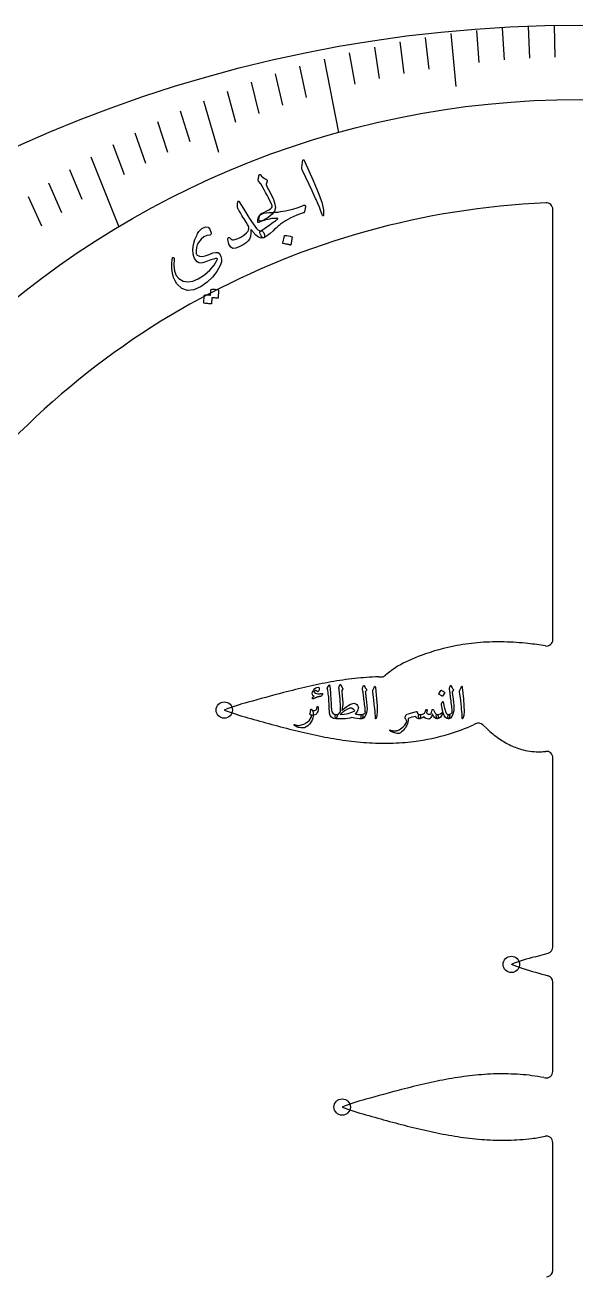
# Model space of a CAD drawing. Header units: millimetres. Extents: x -53 to 53, y -53 to 53.
# Drawn here: x -21.61 to -0.16, y 4.32 to 53.1 of the extents above; entities that cross this region are included whole.
import ezdxf

# ---------------------------------------------------------------- set-up
doc = ezdxf.new("R2010")
doc.units = ezdxf.units.MM
for name, color, linetype in [('CUT_INNER', 6, 'Continuous'), ('CUT_OUTER', 1, 'Continuous'), ('ENGRAVE', 7, 'Continuous'), ('ENGRAVE_FINE', 8, 'Continuous'), ('TEXT', 5, 'Continuous')]:
    doc.layers.add(name, color=color, linetype=linetype)

msp = doc.modelspace()

# ---------------------------------------------------------------- linework, layer by layer
at = {"layer": 'CUT_INNER'}
for points in [[(-1.062, 29.152), (-1.062, 45.919)], [(-7.851, 27.7), (-7.747, 27.7)], [(-4.074, 25.876), (-4.156, 25.835)], [(-3.623, 25.673), (-3.786, 25.832)], [(-1.062, 17.182), (-1.062, 24.551)], [(-1.753, 16.798), (-1.292, 16.928), (-1.246, 16.941)], [(-2.219, 16.332), (-2.671, 16.495), (-2.676, 16.497)], [(-1.062, 12.324), (-1.062, 15.812)], [(-1.413, 12.09), (-1.364, 12.079)], [(-1.062, 4.579), (-1.062, 9.557)], [(-1.309, 4.32), (-1.242, 4.339)]]:
    msp.add_lwpolyline(points, dxfattribs=at)
for centre, radius, start, end in [((0, 15.174), 31.023, 92.4594, 196.6831), ((-1.312, 45.919), 0.25, 0.0262, 94.3662), ((0, 0), 50.445, 122.3445, 268.502), ((0, 15.174), 37.926, 134.1073, 247.0609), ((-3.314, 20.845), 8.212, 100.4125, 110.4485), ((-3.246, 20.478), 8.586, 94.1994, 100.4139), ((-3.193, 19.699), 9.367, 88.5275, 94.178), ((-3.238, 18.084), 10.982, 83.6824, 88.5103), ((-3.108, 18.727), 10.329, 80.2144, 84.0075), ((-1.312, 29.152), 0.25, 260.8143, 360), ((-3.901, 22.362), 6.586, 110.2793, 119.1679), ((-3.88, 23.267), 5.824, 123.6888, 129.3637), ((-6.255, 8.245), 19.564, 100.1379, 102.9001), ((-7.243, 13.767), 13.955, 96.3039, 100.138), ((-7.572, 16.734), 10.97, 91.4569, 96.2954), ((-7.747, 27.949), 0.249, 269.9879, 314.1081), ((3.838, -31.878), 60.941, 104.62254, 105.97281), ((-3.641, -3.188), 31.292, 102.8919, 104.6338), ((-10.89, 18.889), 8.083, 104.6349, 111.5235), ((-10.893, 33.92), 8.074, 248.4746, 255.3614), ((5.869, 92.009), 68.531, 254.07583, 254.87856), ((-3.961, 25.653), 0.25, 45.7707, 116.9117), ((-0.987, 66.496), 42.114, 254.8284, 256.1236), ((-5.255, 49.194), 24.293, 256.1095, 258.3417), ((-6.865, 41.385), 16.319, 258.3377, 261.6286), ((-7.527, 33.474), 8.354, 277.2524, 286.979), ((-7.323, 32.82), 7.67, 286.9501, 294.3913), ((-0.785, 28.711), 4.157, 226.9367, 235.1354), ((-7.458, 37.363), 12.254, 261.6326, 265.9744), ((-7.615, 35.16), 10.045, 265.9873, 271.2557), ((-7.593, 34.01), 8.895, 271.276, 277.242), ((-1.311, 27.957), 3.238, 235.1673, 244.5377), ((-1.545, 27.47), 2.698, 244.5616, 255.6011), ((-1.616, 27.201), 2.42, 255.6575, 271.8883), ((-1.588, 26.606), 1.824, 271.6179, 277.8487), ((-1.312, 24.551), 0.25, 0, 96.1732), ((-1.312, 17.182), 0.25, 285.3298, 360), ((0.29, 8.978), 8.083, 104.6349, 111.5235), ((10.214, 57.833), 43.323, 253.3229, 254.6611), ((-1.312, 15.812), 0.25, 0, 74.6773), ((-2.982, 1.265), 10.97, 91.4569, 96.2954), ((-3.026, 2.875), 9.359, 85.7799, 91.4396), ((-2.972, 3.65), 8.583, 79.5382, 85.7585), ((-1.312, 12.324), 0.25, 257.9167, 0), ((0.949, -18.657), 31.292, 102.8919, 104.6338), ((-1.665, -7.223), 19.564, 100.1379, 102.9001), ((-2.652, -1.702), 13.955, 96.3039, 100.138), ((-6.3, 3.421), 8.083, 104.6349, 111.5235), ((8.428, -47.347), 60.941, 104.62254, 105.97281), ((-6.303, 18.451), 8.074, 248.4746, 255.3614), ((10.459, 76.541), 68.531, 254.07583, 254.87856), ((3.603, 51.028), 42.114, 254.8284, 256.1236), ((-0.665, 33.726), 24.293, 256.1095, 258.3417), ((-2.275, 25.916), 16.319, 258.3377, 261.6286), ((-2.868, 21.894), 12.254, 261.6326, 265.9744), ((-2.413, 14.644), 4.955, 276.1525, 282.2163), ((-1.312, 9.557), 0.25, 360, 102.0833), ((-3.025, 19.691), 10.045, 265.9873, 271.2557), ((-3.003, 18.541), 8.895, 271.276, 277.242), ((-1.312, 4.579), 0.25, 286.1719, 0)]:
    msp.add_arc(centre, radius, start, end, dxfattribs=at)
at = {"layer": 'CUT_OUTER'}
msp.add_circle((0, 0), 53.1, dxfattribs=at)
at = {"layer": 'ENGRAVE'}
for points in [[(-9.96, 51.769), (-9.411, 48.913)], [(-19.05, 47.968), (-17.967, 45.242)]]:
    msp.add_lwpolyline(points, dxfattribs=at)
for centre, radius in [((0, 15.174), 35.027), ((-13.856, 26.409), 0.319), ((-2.677, 16.497), 0.319), ((-9.266, 10.94), 0.319)]:
    msp.add_circle(centre, radius, dxfattribs=at)
at = {"layer": 'ENGRAVE_FINE'}
for points in [[(-5.037, 52.764), (-4.84, 50.701)], [(-4.035, 52.885), (-3.941, 51.645)], [(-3.03, 52.979), (-2.959, 51.738)], [(-2.021, 53.046), (-1.974, 51.804)], [(-1.011, 53.087), (-0.987, 51.844)], [(-8.012, 52.244), (-7.823, 51.014)], [(-7.026, 52.444), (-6.861, 51.21)], [(-6.034, 52.617), (-5.893, 51.381)], [(-8.99, 52.019), (-8.778, 50.792)], [(-10.921, 51.493), (-10.663, 50.274)], [(-12.814, 50.87), (-12.509, 49.659)], [(-11.873, 51.194), (-11.591, 49.978)], [(-13.745, 50.522), (-13.416, 49.316)], [(-15.568, 49.758), (-15.194, 48.563)], [(-14.663, 50.151), (-14.078, 48.15)], [(-16.46, 49.342), (-16.064, 48.153)], [(-17.338, 48.905), (-16.919, 47.723)], [(-18.202, 48.447), (-17.76, 47.272)], [(-19.883, 47.47), (-19.397, 46.31)], [(-20.699, 46.953), (-20.191, 45.801)], [(-21.499, 46.418), (-20.969, 45.274)]]:
    msp.add_lwpolyline(points, dxfattribs=at)
at = {"layer": 'TEXT'}
for points in [[(-10.815, 47.757), (-10.802, 47.826), (-10.783, 47.855), (-10.758, 47.844), (-10.727, 47.793), (-10.396, 47.04), (-10.197, 46.577), (-10.063, 46.199), (-9.994, 45.905), (-9.989, 45.697), (-9.995, 45.678), (-10.001, 45.667), (-10.009, 45.663), (-10.017, 45.667), (-10.026, 45.675), (-10.034, 45.685), (-10.041, 45.7), (-10.047, 45.717), (-10.093, 45.854), (-10.147, 45.998), (-10.21, 46.148), (-10.283, 46.304), (-10.301, 46.345), (-10.352, 46.456), (-10.434, 46.635), (-10.55, 46.884), (-10.813, 47.434), (-10.825, 47.463), (-10.833, 47.492), (-10.837, 47.52), (-10.836, 47.546)], [(-12.003, 46.094), (-12.045, 46.181), (-12.09, 46.272), (-12.138, 46.367), (-12.19, 46.466), (-12.245, 46.57), (-12.304, 46.678), (-12.368, 46.791), (-12.435, 46.908), (-12.524, 47.021), (-12.531, 47.037), (-12.535, 47.054), (-12.537, 47.071), (-12.535, 47.088), (-12.534, 47.097), (-12.532, 47.109), (-12.529, 47.124), (-12.525, 47.142), (-12.52, 47.164), (-12.515, 47.188), (-12.509, 47.216), (-12.504, 47.247), (-12.501, 47.258), (-12.497, 47.266), (-12.49, 47.273), (-12.482, 47.278), (-12.473, 47.279), (-12.465, 47.277), (-12.457, 47.271), (-12.449, 47.261), (-12.403, 47.209), (-12.348, 47.162), (-12.286, 47.12), (-12.215, 47.083), (-12.197, 47.072), (-12.186, 47.059), (-12.183, 47.042), (-12.188, 47.022), (-12.221, 46.905), (-12.223, 46.892), (-12.22, 46.876), (-12.215, 46.858), (-12.206, 46.836), (-12.053, 46.545), (-11.944, 46.305), (-11.881, 46.117), (-11.862, 45.981), (-11.894, 45.852), (-11.988, 45.727), (-12.143, 45.605), (-12.359, 45.486), (-12.444, 45.456), (-12.496, 45.465), (-12.515, 45.514), (-12.5, 45.601), (-12.496, 45.613), (-12.492, 45.626), (-12.489, 45.637), (-12.485, 45.649), (-12.482, 45.66), (-12.478, 45.671), (-12.475, 45.682), (-12.472, 45.692), (-12.462, 45.713), (-12.448, 45.732), (-12.429, 45.747), (-12.405, 45.759), (-12.294, 45.808), (-12.198, 45.855), (-12.116, 45.9), (-12.05, 45.944), (-12.015, 45.975), (-11.995, 46.011), (-11.992, 46.05), (-12.003, 46.094)], [(-12.435, 45.086), (-12.408, 45.084), (-12.384, 45.075), (-12.361, 45.057), (-12.341, 45.031), (-12.32, 44.997), (-12.304, 44.963), (-12.293, 44.928), (-12.287, 44.894), (-12.287, 44.862), (-12.292, 44.838), (-12.303, 44.82), (-12.319, 44.808), (-12.421, 44.796), (-12.523, 44.829), (-12.626, 44.907), (-12.731, 45.03), (-12.747, 45.052), (-12.761, 45.071), (-12.773, 45.087), (-12.783, 45.1), (-12.79, 45.111), (-12.796, 45.118), (-12.799, 45.123), (-12.8, 45.124), (-12.809, 45.131), (-12.814, 45.132), (-12.817, 45.126), (-12.817, 45.113), (-12.818, 44.973), (-12.836, 44.856), (-12.871, 44.761), (-12.922, 44.689), (-13.008, 44.613), (-13.117, 44.541), (-13.248, 44.473), (-13.401, 44.409), (-13.517, 44.394), (-13.607, 44.445), (-13.673, 44.562), (-13.713, 44.746), (-13.714, 44.77), (-13.711, 44.79), (-13.703, 44.805), (-13.691, 44.816), (-13.676, 44.821), (-13.661, 44.819), (-13.646, 44.811), (-13.63, 44.796), (-13.597, 44.764), (-13.564, 44.743), (-13.533, 44.732), (-13.502, 44.733), (-13.35, 44.776), (-13.213, 44.835), (-13.091, 44.909), (-12.986, 45), (-12.945, 45.051), (-12.917, 45.108), (-12.904, 45.171), (-12.904, 45.239), (-12.917, 45.266), (-12.952, 45.327), (-13.009, 45.421), (-13.088, 45.549), (-13.13, 45.618), (-13.168, 45.68), (-13.201, 45.736), (-13.23, 45.784), (-13.255, 45.826), (-13.276, 45.861), (-13.293, 45.887), (-13.306, 45.907), (-13.322, 45.937), (-13.334, 45.965), (-13.34, 45.991), (-13.341, 46.015), (-13.34, 46.045), (-13.339, 46.074), (-13.337, 46.1), (-13.336, 46.124), (-13.335, 46.147), (-13.335, 46.166), (-13.334, 46.184), (-13.335, 46.2), (-13.334, 46.212), (-13.33, 46.223), (-13.322, 46.23), (-13.312, 46.235), (-13.299, 46.235), (-13.288, 46.232), (-13.278, 46.226), (-13.271, 46.216), (-13.184, 46.067), (-13.101, 45.927), (-13.021, 45.795), (-12.944, 45.671), (-12.87, 45.556), (-12.8, 45.449), (-12.733, 45.35), (-12.669, 45.259), (-12.604, 45.177), (-12.544, 45.121), (-12.487, 45.09), (-12.435, 45.086)], [(-12.12, 45.79), (-12.034, 45.792), (-11.945, 45.796), (-11.855, 45.804), (-11.762, 45.815), (-11.667, 45.829), (-11.571, 45.846), (-11.473, 45.865), (-11.374, 45.887), (-11.183, 45.932), (-11.017, 45.978), (-10.875, 46.026), (-10.757, 46.076), (-10.744, 46.081), (-10.732, 46.081), (-10.721, 46.078), (-10.712, 46.071), (-10.705, 46.06), (-10.7, 46.049), (-10.698, 46.036), (-10.699, 46.022), (-10.735, 45.822), (-10.739, 45.806), (-10.748, 45.793), (-10.761, 45.784), (-10.779, 45.778), (-11.03, 45.694), (-11.262, 45.592), (-11.475, 45.472), (-11.67, 45.335), (-11.68, 45.328), (-11.698, 45.313), (-11.723, 45.292), (-11.755, 45.264), (-11.795, 45.23), (-11.841, 45.189), (-11.894, 45.141), (-11.954, 45.087), (-12.071, 44.983), (-12.171, 44.902), (-12.254, 44.844), (-12.319, 44.808), (-12.34, 44.808), (-12.364, 44.821), (-12.392, 44.847), (-12.424, 44.888), (-12.462, 44.959), (-12.476, 45.016), (-12.466, 45.059), (-12.432, 45.087), (-12.374, 45.118), (-12.295, 45.169), (-12.193, 45.239), (-12.069, 45.329), (-12.006, 45.374), (-11.951, 45.414), (-11.904, 45.448), (-11.865, 45.476), (-11.834, 45.499), (-11.81, 45.516), (-11.796, 45.527), (-11.789, 45.533), (-11.787, 45.535), (-11.784, 45.538), (-11.783, 45.539), (-11.781, 45.541), (-11.78, 45.542), (-11.779, 45.543), (-11.777, 45.544), (-11.776, 45.545), (-11.768, 45.553), (-11.766, 45.559), (-11.77, 45.563), (-11.78, 45.565), (-11.821, 45.568), (-11.864, 45.568), (-11.909, 45.567), (-11.954, 45.563), (-12.002, 45.557), (-12.05, 45.55), (-12.101, 45.54), (-12.153, 45.529), (-12.203, 45.517), (-12.253, 45.504), (-12.301, 45.49), (-12.349, 45.475), (-12.395, 45.459), (-12.439, 45.442), (-12.48, 45.424), (-12.52, 45.405), (-12.532, 45.402), (-12.54, 45.403), (-12.547, 45.408), (-12.551, 45.417), (-12.553, 45.436), (-12.553, 45.455), (-12.552, 45.474), (-12.55, 45.494), (-12.547, 45.513), (-12.543, 45.534), (-12.539, 45.555), (-12.533, 45.577), (-12.52, 45.619), (-12.504, 45.655), (-12.484, 45.683), (-12.462, 45.703), (-12.398, 45.739), (-12.32, 45.766), (-12.227, 45.783), (-12.12, 45.79)], [(-14.424, 44.916), (-14.539, 44.9), (-14.649, 44.848), (-14.755, 44.758), (-14.856, 44.632), (-14.909, 44.532), (-14.944, 44.428), (-14.957, 44.32), (-14.952, 44.208), (-14.947, 44.187), (-14.937, 44.168), (-14.924, 44.15), (-14.906, 44.133), (-14.827, 44.094), (-14.723, 44.086), (-14.597, 44.11), (-14.446, 44.164), (-14.298, 44.219), (-14.182, 44.242), (-14.099, 44.233), (-14.048, 44.192), (-13.992, 44.084), (-13.966, 43.976), (-13.969, 43.869), (-14.002, 43.762), (-14.143, 43.502), (-14.315, 43.276), (-14.519, 43.08), (-14.755, 42.916), (-15.041, 42.788), (-15.293, 42.761), (-15.513, 42.836), (-15.702, 43.014), (-15.773, 43.13), (-15.829, 43.268), (-15.869, 43.429), (-15.894, 43.611), (-15.896, 43.664), (-15.898, 43.716), (-15.897, 43.767), (-15.896, 43.816), (-15.893, 43.865), (-15.888, 43.913), (-15.881, 43.961), (-15.873, 44.008), (-15.867, 44.029), (-15.857, 44.042), (-15.845, 44.045), (-15.829, 44.04), (-15.817, 44.03), (-15.808, 44.017), (-15.804, 44.003), (-15.803, 43.986), (-15.817, 43.725), (-15.791, 43.512), (-15.726, 43.344), (-15.624, 43.222), (-15.46, 43.125), (-15.281, 43.091), (-15.087, 43.12), (-14.876, 43.211), (-14.627, 43.368), (-14.42, 43.544), (-14.254, 43.74), (-14.13, 43.956), (-14.124, 43.972), (-14.125, 43.984), (-14.133, 43.993), (-14.147, 43.999), (-14.197, 43.999), (-14.273, 43.982), (-14.377, 43.947), (-14.509, 43.894), (-14.646, 43.844), (-14.759, 43.824), (-14.849, 43.834), (-14.916, 43.872), (-14.969, 43.932), (-15.011, 44.001), (-15.043, 44.08), (-15.063, 44.169), (-15.077, 44.357), (-15.057, 44.547), (-15.005, 44.738), (-14.918, 44.929), (-14.893, 44.977), (-14.867, 45.02), (-14.841, 45.059), (-14.813, 45.093), (-14.786, 45.123), (-14.758, 45.15), (-14.73, 45.172), (-14.701, 45.19), (-14.579, 45.236), (-14.483, 45.22), (-14.414, 45.143), (-14.37, 45.005), (-14.367, 44.964), (-14.376, 44.935), (-14.395, 44.919), (-14.424, 44.916)], [(-11.514, 44.887), (-11.511, 44.892), (-11.507, 44.897), (-11.501, 44.9), (-11.492, 44.903), (-11.423, 44.901), (-11.356, 44.892), (-11.291, 44.877), (-11.226, 44.854), (-11.219, 44.85), (-11.215, 44.844), (-11.213, 44.838), (-11.214, 44.83), (-11.265, 44.539), (-11.268, 44.531), (-11.274, 44.527), (-11.284, 44.527), (-11.296, 44.531), (-11.307, 44.534), (-11.324, 44.538), (-11.347, 44.543), (-11.376, 44.55), (-11.412, 44.558), (-11.454, 44.566), (-11.503, 44.576), (-11.56, 44.586), (-11.568, 44.588), (-11.572, 44.592), (-11.574, 44.596), (-11.573, 44.602)], [(-14.378, 42.782), (-14.377, 42.787), (-14.373, 42.792), (-14.367, 42.796), (-14.359, 42.8), (-14.325, 42.803), (-14.292, 42.805), (-14.259, 42.805), (-14.227, 42.804), (-14.195, 42.801), (-14.162, 42.796), (-14.129, 42.789), (-14.096, 42.781), (-14.088, 42.777), (-14.083, 42.772), (-14.08, 42.764), (-14.079, 42.756), (-14.098, 42.461), (-14.1, 42.456), (-14.105, 42.453), (-14.114, 42.452), (-14.126, 42.454), (-14.135, 42.456), (-14.149, 42.458), (-14.168, 42.461), (-14.191, 42.463), (-14.22, 42.466), (-14.254, 42.468), (-14.294, 42.471), (-14.339, 42.474), (-14.352, 42.245), (-14.354, 42.237), (-14.36, 42.232), (-14.369, 42.231), (-14.382, 42.233), (-14.393, 42.235), (-14.41, 42.237), (-14.433, 42.24), (-14.462, 42.243), (-14.497, 42.247), (-14.54, 42.251), (-14.589, 42.255), (-14.645, 42.259), (-14.651, 42.261), (-14.656, 42.264), (-14.658, 42.269), (-14.657, 42.275), (-14.636, 42.563), (-14.635, 42.568), (-14.631, 42.573), (-14.625, 42.577), (-14.617, 42.581), (-14.589, 42.585), (-14.562, 42.588), (-14.534, 42.589), (-14.506, 42.588), (-14.479, 42.586), (-14.451, 42.583), (-14.424, 42.578), (-14.397, 42.572)], [(-9.778, 27.38), (-9.775, 27.385), (-9.771, 27.389), (-9.768, 27.39), (-9.766, 27.39), (-9.761, 27.388), (-9.757, 27.381), (-9.754, 27.369), (-9.751, 27.352), (-9.736, 27.216), (-9.724, 27.091), (-9.714, 26.976), (-9.707, 26.87), (-9.703, 26.781), (-9.699, 26.7), (-9.695, 26.629), (-9.692, 26.567), (-9.689, 26.514), (-9.687, 26.471), (-9.685, 26.437), (-9.684, 26.412), (-9.668, 26.338), (-9.632, 26.284), (-9.577, 26.249), (-9.502, 26.234), (-9.481, 26.229), (-9.468, 26.216), (-9.462, 26.196), (-9.464, 26.169), (-9.472, 26.126), (-9.482, 26.095), (-9.491, 26.077), (-9.502, 26.071), (-9.607, 26.084), (-9.685, 26.126), (-9.735, 26.195), (-9.757, 26.292), (-9.76, 26.339), (-9.763, 26.385), (-9.766, 26.432), (-9.768, 26.479), (-9.771, 26.526), (-9.773, 26.573), (-9.775, 26.62), (-9.777, 26.667), (-9.78, 26.757), (-9.785, 26.838), (-9.791, 26.91), (-9.798, 26.973), (-9.807, 27.034), (-9.817, 27.098), (-9.829, 27.167), (-9.842, 27.239), (-9.844, 27.253), (-9.843, 27.265), (-9.841, 27.275), (-9.836, 27.285)], [(-8.895, 26.114), (-8.968, 26.094), (-9.05, 26.08), (-9.142, 26.071), (-9.244, 26.067), (-9.295, 26.066), (-9.34, 26.066), (-9.381, 26.066), (-9.416, 26.067), (-9.445, 26.068), (-9.47, 26.069), (-9.488, 26.07), (-9.502, 26.071), (-9.509, 26.075), (-9.516, 26.083), (-9.523, 26.096), (-9.529, 26.112), (-9.542, 26.164), (-9.541, 26.201), (-9.528, 26.224), (-9.502, 26.234), (-9.424, 26.236), (-9.324, 26.343), (-9.324, 26.433), (-9.326, 26.527), (-9.33, 26.625), (-9.337, 26.729), (-9.345, 26.836), (-9.355, 26.948), (-9.368, 27.064), (-9.382, 27.185), (-9.384, 27.202), (-9.385, 27.218), (-9.387, 27.231), (-9.388, 27.243), (-9.39, 27.253), (-9.391, 27.261), (-9.393, 27.268), (-9.395, 27.272), (-9.395, 27.29), (-9.387, 27.316), (-9.373, 27.351), (-9.351, 27.396), (-9.348, 27.401), (-9.345, 27.404), (-9.341, 27.406), (-9.337, 27.407), (-9.332, 27.406), (-9.328, 27.404), (-9.325, 27.4), (-9.322, 27.394), (-9.303, 27.349), (-9.284, 27.311), (-9.265, 27.28), (-9.246, 27.258), (-9.238, 27.247), (-9.235, 27.236), (-9.238, 27.224), (-9.246, 27.21), (-9.277, 27.17), (-9.28, 27.164), (-9.283, 27.155), (-9.283, 27.144), (-9.282, 27.13), (-9.262, 26.959), (-9.249, 26.814), (-9.243, 26.697), (-9.244, 26.607), (-9.245, 26.591), (-9.248, 26.572), (-9.251, 26.549), (-9.255, 26.524), (-9.26, 26.496), (-9.265, 26.465), (-9.271, 26.431), (-9.278, 26.394), (-9.174, 26.479), (-9.083, 26.547), (-9.007, 26.598), (-8.946, 26.632), (-8.892, 26.654), (-8.846, 26.667), (-8.808, 26.672), (-8.777, 26.667), (-8.736, 26.65), (-8.7, 26.623), (-8.668, 26.585), (-8.64, 26.538), (-8.637, 26.528), (-8.635, 26.516), (-8.635, 26.502), (-8.637, 26.485), (-8.654, 26.418), (-8.68, 26.358), (-8.716, 26.305), (-8.76, 26.258), (-8.726, 26.25), (-8.692, 26.243), (-8.659, 26.237), (-8.626, 26.233), (-8.593, 26.231), (-8.561, 26.23), (-8.53, 26.231), (-8.498, 26.234), (-8.487, 26.233), (-8.478, 26.228), (-8.471, 26.217), (-8.466, 26.201), (-8.46, 26.169), (-8.458, 26.141), (-8.461, 26.119), (-8.468, 26.102), (-8.477, 26.088), (-8.485, 26.078), (-8.492, 26.073), (-8.498, 26.071), (-8.59, 26.068), (-8.687, 26.074), (-8.788, 26.09), (-8.895, 26.114)], [(-8.471, 27.27), (-8.459, 27.3), (-8.449, 27.324), (-8.443, 27.341), (-8.438, 27.352), (-8.435, 27.359), (-8.431, 27.364), (-8.426, 27.367), (-8.42, 27.369), (-8.414, 27.367), (-8.408, 27.364), (-8.404, 27.358), (-8.4, 27.35), (-8.385, 27.311), (-8.367, 27.276), (-8.346, 27.245), (-8.322, 27.218), (-8.316, 27.209), (-8.314, 27.199), (-8.316, 27.188), (-8.324, 27.176), (-8.364, 27.119), (-8.361, 27.094), (-8.358, 27.07), (-8.356, 27.045), (-8.353, 27.021), (-8.35, 26.998), (-8.348, 26.975), (-8.345, 26.953), (-8.342, 26.93), (-8.317, 26.726), (-8.302, 26.567), (-8.296, 26.452), (-8.3, 26.381), (-8.335, 26.254), (-8.38, 26.159), (-8.435, 26.098), (-8.5, 26.071), (-8.502, 26.071), (-8.504, 26.071), (-8.506, 26.071), (-8.508, 26.071), (-8.518, 26.081), (-8.525, 26.104), (-8.528, 26.141), (-8.528, 26.191), (-8.526, 26.209), (-8.521, 26.222), (-8.512, 26.231), (-8.5, 26.234), (-8.454, 26.243), (-8.416, 26.26), (-8.385, 26.284), (-8.362, 26.316), (-8.364, 26.354), (-8.367, 26.397), (-8.37, 26.446), (-8.376, 26.5), (-8.382, 26.558), (-8.39, 26.622), (-8.398, 26.69), (-8.408, 26.763), (-8.416, 26.835), (-8.424, 26.899), (-8.432, 26.957), (-8.438, 27.007), (-8.444, 27.049), (-8.449, 27.085), (-8.453, 27.113), (-8.455, 27.134), (-8.473, 27.238), (-8.474, 27.248), (-8.473, 27.257), (-8.473, 27.264), (-8.471, 27.27)], [(-8.02, 27.289), (-8.003, 27.322), (-7.989, 27.334), (-7.979, 27.324), (-7.971, 27.292), (-7.929, 26.847), (-7.905, 26.573), (-7.899, 26.355), (-7.913, 26.192), (-7.946, 26.083), (-7.952, 26.074), (-7.957, 26.07), (-7.962, 26.069), (-7.966, 26.072), (-7.969, 26.078), (-7.971, 26.085), (-7.973, 26.093), (-7.973, 26.103), (-7.973, 26.182), (-7.977, 26.265), (-7.984, 26.354), (-7.995, 26.447), (-7.997, 26.471), (-8.005, 26.537), (-8.016, 26.644), (-8.033, 26.792), (-8.073, 27.121), (-8.074, 27.139), (-8.073, 27.155), (-8.07, 27.17), (-8.066, 27.183)], [(-5.088, 27.27), (-5.076, 27.3), (-5.066, 27.324), (-5.059, 27.341), (-5.055, 27.352), (-5.052, 27.359), (-5.048, 27.364), (-5.043, 27.367), (-5.037, 27.369), (-5.031, 27.367), (-5.025, 27.364), (-5.021, 27.358), (-5.017, 27.35), (-5.002, 27.311), (-4.984, 27.276), (-4.963, 27.245), (-4.939, 27.218), (-4.932, 27.209), (-4.931, 27.199), (-4.933, 27.188), (-4.941, 27.176), (-4.981, 27.119), (-4.978, 27.094), (-4.976, 27.07), (-4.973, 27.045), (-4.97, 27.021), (-4.967, 26.998), (-4.965, 26.975), (-4.962, 26.953), (-4.959, 26.93), (-4.934, 26.726), (-4.919, 26.567), (-4.913, 26.452), (-4.917, 26.381), (-4.952, 26.254), (-4.996, 26.159), (-5.052, 26.098), (-5.117, 26.071), (-5.119, 26.071), (-5.121, 26.071), (-5.123, 26.071), (-5.125, 26.071), (-5.135, 26.081), (-5.142, 26.104), (-5.145, 26.141), (-5.144, 26.191), (-5.143, 26.209), (-5.138, 26.222), (-5.129, 26.231), (-5.117, 26.234), (-5.071, 26.243), (-5.033, 26.26), (-5.002, 26.284), (-4.979, 26.316), (-4.981, 26.354), (-4.983, 26.397), (-4.987, 26.446), (-4.993, 26.5), (-4.999, 26.558), (-5.007, 26.622), (-5.015, 26.69), (-5.024, 26.763), (-5.033, 26.835), (-5.041, 26.899), (-5.049, 26.957), (-5.055, 27.007), (-5.061, 27.049), (-5.066, 27.085), (-5.069, 27.113), (-5.072, 27.134), (-5.09, 27.238), (-5.09, 27.248), (-5.09, 27.257), (-5.09, 27.264), (-5.088, 27.27)], [(-4.637, 27.289), (-4.62, 27.322), (-4.606, 27.334), (-4.595, 27.324), (-4.588, 27.292), (-4.546, 26.847), (-4.521, 26.573), (-4.516, 26.355), (-4.53, 26.192), (-4.563, 26.083), (-4.569, 26.074), (-4.574, 26.07), (-4.579, 26.069), (-4.583, 26.072), (-4.586, 26.078), (-4.588, 26.085), (-4.59, 26.093), (-4.59, 26.103), (-4.59, 26.182), (-4.594, 26.265), (-4.601, 26.354), (-4.612, 26.447), (-4.614, 26.471), (-4.621, 26.537), (-4.633, 26.644), (-4.65, 26.792), (-4.69, 27.121), (-4.691, 27.139), (-4.69, 27.155), (-4.687, 27.17), (-4.683, 27.183)], [(-10.095, 26.943), (-10.118, 26.939), (-10.14, 26.934), (-10.161, 26.931), (-10.179, 26.927), (-10.196, 26.923), (-10.211, 26.919), (-10.224, 26.916), (-10.235, 26.912), (-10.246, 26.908), (-10.259, 26.903), (-10.275, 26.897), (-10.293, 26.89), (-10.313, 26.881), (-10.335, 26.872), (-10.36, 26.861), (-10.387, 26.849), (-10.398, 26.845), (-10.408, 26.845), (-10.416, 26.849), (-10.422, 26.856), (-10.426, 26.874), (-10.415, 26.895), (-10.39, 26.918), (-10.351, 26.945), (-10.381, 26.962), (-10.404, 26.98), (-10.419, 27), (-10.427, 27.021), (-10.429, 27.061), (-10.419, 27.105), (-10.398, 27.151), (-10.366, 27.201), (-10.327, 27.246), (-10.287, 27.277), (-10.246, 27.294), (-10.204, 27.298), (-10.18, 27.292), (-10.164, 27.279), (-10.156, 27.261), (-10.155, 27.236), (-10.159, 27.209), (-10.165, 27.184), (-10.175, 27.162), (-10.187, 27.141), (-10.2, 27.127), (-10.211, 27.121), (-10.221, 27.123), (-10.231, 27.132), (-10.242, 27.147), (-10.255, 27.157), (-10.269, 27.164), (-10.286, 27.167), (-10.303, 27.167), (-10.318, 27.163), (-10.331, 27.156), (-10.342, 27.145), (-10.35, 27.132), (-10.352, 27.119), (-10.349, 27.108), (-10.34, 27.098), (-10.306, 27.073), (-10.265, 27.055), (-10.217, 27.043), (-10.162, 27.038), (-10.157, 27.038), (-10.152, 27.038), (-10.146, 27.039), (-10.139, 27.04), (-10.132, 27.042), (-10.124, 27.043), (-10.116, 27.045), (-10.107, 27.047), (-10.098, 27.049), (-10.089, 27.05), (-10.082, 27.052), (-10.075, 27.053), (-10.069, 27.054), (-10.063, 27.055), (-10.059, 27.056), (-10.055, 27.056), (-10.047, 27.055), (-10.041, 27.053), (-10.036, 27.049), (-10.033, 27.043), (-10.031, 27.038), (-10.03, 27.033), (-10.03, 27.028), (-10.031, 27.023), (-10.049, 26.99), (-10.065, 26.966), (-10.08, 26.95), (-10.095, 26.943)], [(-5.417, 27.174), (-5.415, 27.176), (-5.412, 27.178), (-5.408, 27.178), (-5.403, 27.178), (-5.367, 27.163), (-5.334, 27.146), (-5.303, 27.125), (-5.274, 27.101), (-5.271, 27.098), (-5.269, 27.094), (-5.27, 27.09), (-5.272, 27.087), (-5.357, 26.949), (-5.36, 26.945), (-5.364, 26.945), (-5.37, 26.946), (-5.375, 26.95), (-5.38, 26.954), (-5.389, 26.959), (-5.4, 26.967), (-5.414, 26.976), (-5.431, 26.987), (-5.451, 27), (-5.475, 27.014), (-5.503, 27.03), (-5.506, 27.033), (-5.508, 27.036), (-5.508, 27.039), (-5.506, 27.041)], [(-10.455, 26.427), (-10.434, 26.4), (-10.418, 26.373), (-10.406, 26.346), (-10.398, 26.32), (-10.394, 26.291), (-10.392, 26.258), (-10.392, 26.219), (-10.395, 26.174), (-10.41, 26.09), (-10.44, 26.01), (-10.483, 25.933), (-10.542, 25.86), (-10.606, 25.797), (-10.667, 25.751), (-10.726, 25.722), (-10.782, 25.711), (-10.872, 25.714), (-10.96, 25.731), (-11.044, 25.761), (-11.125, 25.805), (-11.131, 25.809), (-11.135, 25.813), (-11.138, 25.817), (-11.14, 25.822), (-11.14, 25.827), (-11.139, 25.831), (-11.137, 25.835), (-11.134, 25.838), (-11.13, 25.84), (-11.125, 25.841), (-11.12, 25.84), (-11.114, 25.838), (-11.084, 25.829), (-11.055, 25.823), (-11.027, 25.817), (-11.001, 25.813), (-10.976, 25.811), (-10.951, 25.81), (-10.928, 25.811), (-10.905, 25.814), (-10.759, 25.856), (-10.636, 25.925), (-10.535, 26.021), (-10.456, 26.145), (-10.456, 26.149), (-10.455, 26.155), (-10.455, 26.163), (-10.455, 26.174), (-10.457, 26.183), (-10.466, 26.193), (-10.481, 26.205), (-10.502, 26.22), (-10.511, 26.231), (-10.516, 26.244), (-10.518, 26.26), (-10.516, 26.278), (-10.489, 26.416), (-10.483, 26.434), (-10.476, 26.441), (-10.466, 26.439), (-10.455, 26.427)], [(-10.227, 26.549), (-10.219, 26.547), (-10.212, 26.543), (-10.208, 26.536), (-10.206, 26.527), (-10.202, 26.463), (-10.205, 26.406), (-10.215, 26.354), (-10.233, 26.309), (-10.258, 26.27), (-10.29, 26.241), (-10.33, 26.219), (-10.378, 26.207), (-10.412, 26.203), (-10.444, 26.204), (-10.474, 26.209), (-10.502, 26.22), (-10.512, 26.227), (-10.517, 26.24), (-10.519, 26.256), (-10.516, 26.278), (-10.489, 26.416), (-10.487, 26.426), (-10.484, 26.434), (-10.481, 26.439), (-10.476, 26.441), (-10.472, 26.441), (-10.467, 26.439), (-10.462, 26.434), (-10.456, 26.427), (-10.443, 26.411), (-10.425, 26.4), (-10.404, 26.391), (-10.378, 26.387), (-10.352, 26.387), (-10.327, 26.391), (-10.305, 26.401), (-10.284, 26.416), (-10.266, 26.436), (-10.253, 26.461), (-10.246, 26.491), (-10.245, 26.525), (-10.244, 26.535), (-10.241, 26.543), (-10.235, 26.547), (-10.227, 26.549)], [(-8.835, 26.447), (-8.898, 26.476), (-8.972, 26.476), (-9.057, 26.448), (-9.153, 26.392), (-9.178, 26.375), (-9.203, 26.356), (-9.227, 26.337), (-9.25, 26.318), (-9.273, 26.298), (-9.295, 26.277), (-9.317, 26.257), (-9.338, 26.236), (-9.181, 26.252), (-9.033, 26.28), (-8.895, 26.323), (-8.768, 26.378), (-8.779, 26.394), (-8.793, 26.411), (-8.812, 26.429), (-8.835, 26.447)], [(-6.248, 26.071), (-6.277, 26.072), (-6.302, 26.076), (-6.325, 26.082), (-6.344, 26.091), (-6.353, 26.096), (-6.361, 26.102), (-6.369, 26.108), (-6.376, 26.116), (-6.383, 26.124), (-6.389, 26.133), (-6.396, 26.143), (-6.402, 26.152), (-6.478, 26.141), (-6.548, 26.127), (-6.611, 26.11), (-6.668, 26.091), (-6.68, 26.084), (-6.688, 26.075), (-6.694, 26.063), (-6.695, 26.049), (-6.7, 25.991), (-6.708, 25.937), (-6.72, 25.89), (-6.735, 25.847), (-6.75, 25.814), (-6.767, 25.781), (-6.785, 25.749), (-6.805, 25.718), (-6.826, 25.688), (-6.849, 25.658), (-6.873, 25.629), (-6.899, 25.602), (-6.949, 25.555), (-6.997, 25.521), (-7.042, 25.501), (-7.086, 25.494), (-7.128, 25.497), (-7.172, 25.504), (-7.218, 25.516), (-7.266, 25.532), (-7.29, 25.542), (-7.311, 25.552), (-7.33, 25.561), (-7.348, 25.57), (-7.363, 25.578), (-7.377, 25.586), (-7.389, 25.593), (-7.399, 25.6), (-7.405, 25.605), (-7.408, 25.612), (-7.409, 25.618), (-7.408, 25.625), (-7.404, 25.631), (-7.399, 25.634), (-7.391, 25.634), (-7.382, 25.631), (-7.347, 25.618), (-7.315, 25.608), (-7.286, 25.602), (-7.261, 25.6), (-7.247, 25.599), (-7.234, 25.599), (-7.219, 25.599), (-7.203, 25.6), (-7.187, 25.601), (-7.17, 25.602), (-7.152, 25.605), (-7.133, 25.607), (-7.094, 25.618), (-7.048, 25.64), (-6.996, 25.672), (-6.937, 25.716), (-6.879, 25.768), (-6.829, 25.824), (-6.787, 25.886), (-6.753, 25.952), (-6.752, 25.955), (-6.752, 25.958), (-6.752, 25.961), (-6.753, 25.963), (-6.764, 25.999), (-6.776, 26.031), (-6.791, 26.059), (-6.808, 26.083), (-6.813, 26.099), (-6.809, 26.127), (-6.796, 26.166), (-6.775, 26.218), (-6.769, 26.228), (-6.761, 26.236), (-6.752, 26.242), (-6.741, 26.247), (-6.693, 26.262), (-6.646, 26.276), (-6.599, 26.29), (-6.553, 26.303), (-6.508, 26.316), (-6.463, 26.327), (-6.418, 26.337), (-6.373, 26.347), (-6.363, 26.348), (-6.354, 26.346), (-6.348, 26.341), (-6.344, 26.332), (-6.341, 26.313), (-6.335, 26.296), (-6.328, 26.28), (-6.319, 26.267), (-6.307, 26.256), (-6.291, 26.247), (-6.271, 26.24), (-6.248, 26.234), (-6.236, 26.229), (-6.227, 26.22), (-6.22, 26.207), (-6.215, 26.189), (-6.213, 26.169), (-6.213, 26.149), (-6.215, 26.129), (-6.219, 26.109), (-6.225, 26.092), (-6.232, 26.08), (-6.239, 26.073), (-6.248, 26.071)], [(-6.252, 26.234), (-6.189, 26.238), (-6.136, 26.249), (-6.094, 26.267), (-6.062, 26.292), (-6.048, 26.312), (-6.034, 26.337), (-6.021, 26.368), (-6.008, 26.403), (-6.003, 26.414), (-5.998, 26.422), (-5.992, 26.427), (-5.986, 26.43), (-5.979, 26.432), (-5.972, 26.431), (-5.966, 26.428), (-5.961, 26.423), (-5.956, 26.416), (-5.954, 26.407), (-5.955, 26.397), (-5.957, 26.387), (-5.966, 26.36), (-5.973, 26.337), (-5.976, 26.319), (-5.975, 26.305), (-5.969, 26.285), (-5.956, 26.269), (-5.936, 26.257), (-5.91, 26.249), (-5.88, 26.245), (-5.855, 26.246), (-5.835, 26.252), (-5.819, 26.263), (-5.802, 26.286), (-5.786, 26.318), (-5.771, 26.361), (-5.757, 26.414), (-5.755, 26.421), (-5.75, 26.425), (-5.743, 26.428), (-5.734, 26.429), (-5.724, 26.428), (-5.717, 26.425), (-5.712, 26.421), (-5.708, 26.414), (-5.675, 26.34), (-5.639, 26.285), (-5.6, 26.25), (-5.559, 26.234), (-5.55, 26.23), (-5.541, 26.219), (-5.534, 26.201), (-5.528, 26.176), (-5.526, 26.156), (-5.525, 26.137), (-5.527, 26.119), (-5.532, 26.102), (-5.537, 26.088), (-5.543, 26.078), (-5.551, 26.073), (-5.559, 26.071), (-5.617, 26.082), (-5.669, 26.116), (-5.714, 26.172), (-5.752, 26.25), (-5.754, 26.255), (-5.756, 26.256), (-5.758, 26.255), (-5.761, 26.25), (-5.777, 26.2), (-5.793, 26.158), (-5.809, 26.125), (-5.824, 26.1), (-5.84, 26.083), (-5.857, 26.07), (-5.875, 26.062), (-5.895, 26.058), (-5.955, 26.062), (-6.007, 26.079), (-6.051, 26.11), (-6.088, 26.154), (-6.13, 26.119), (-6.171, 26.093), (-6.211, 26.077), (-6.252, 26.071), (-6.262, 26.073), (-6.271, 26.081), (-6.279, 26.093), (-6.286, 26.111), (-6.298, 26.165), (-6.297, 26.203), (-6.281, 26.227), (-6.252, 26.234)], [(-5.401, 26.631), (-5.4, 26.639), (-5.397, 26.65), (-5.391, 26.665), (-5.383, 26.683), (-5.373, 26.701), (-5.366, 26.715), (-5.36, 26.725), (-5.355, 26.732), (-5.347, 26.738), (-5.34, 26.737), (-5.334, 26.729), (-5.33, 26.714), (-5.328, 26.704), (-5.325, 26.692), (-5.322, 26.678), (-5.318, 26.662), (-5.314, 26.645), (-5.31, 26.625), (-5.305, 26.604), (-5.301, 26.581), (-5.279, 26.486), (-5.26, 26.41), (-5.244, 26.354), (-5.23, 26.316), (-5.209, 26.283), (-5.184, 26.258), (-5.153, 26.242), (-5.117, 26.234), (-5.107, 26.232), (-5.098, 26.228), (-5.091, 26.221), (-5.085, 26.212), (-5.08, 26.201), (-5.077, 26.188), (-5.078, 26.174), (-5.081, 26.158), (-5.089, 26.12), (-5.098, 26.092), (-5.107, 26.076), (-5.117, 26.071), (-5.189, 26.086), (-5.25, 26.13), (-5.298, 26.202), (-5.334, 26.301), (-5.335, 26.305), (-5.337, 26.306), (-5.338, 26.306), (-5.339, 26.303), (-5.383, 26.207), (-5.434, 26.136), (-5.494, 26.091), (-5.561, 26.071), (-5.568, 26.071), (-5.575, 26.075), (-5.58, 26.082), (-5.584, 26.092), (-5.588, 26.107), (-5.592, 26.126), (-5.596, 26.148), (-5.601, 26.174), (-5.602, 26.2), (-5.595, 26.218), (-5.582, 26.23), (-5.561, 26.234), (-5.491, 26.243), (-5.432, 26.265), (-5.385, 26.299), (-5.348, 26.345), (-5.347, 26.351), (-5.349, 26.363), (-5.353, 26.382), (-5.359, 26.407), (-5.363, 26.422), (-5.367, 26.441), (-5.372, 26.464), (-5.376, 26.491), (-5.382, 26.52), (-5.387, 26.554), (-5.394, 26.59), (-5.401, 26.631)]]:
    msp.add_lwpolyline(points, close=True, dxfattribs=at)

doc.saveas('drawing.dxf')
